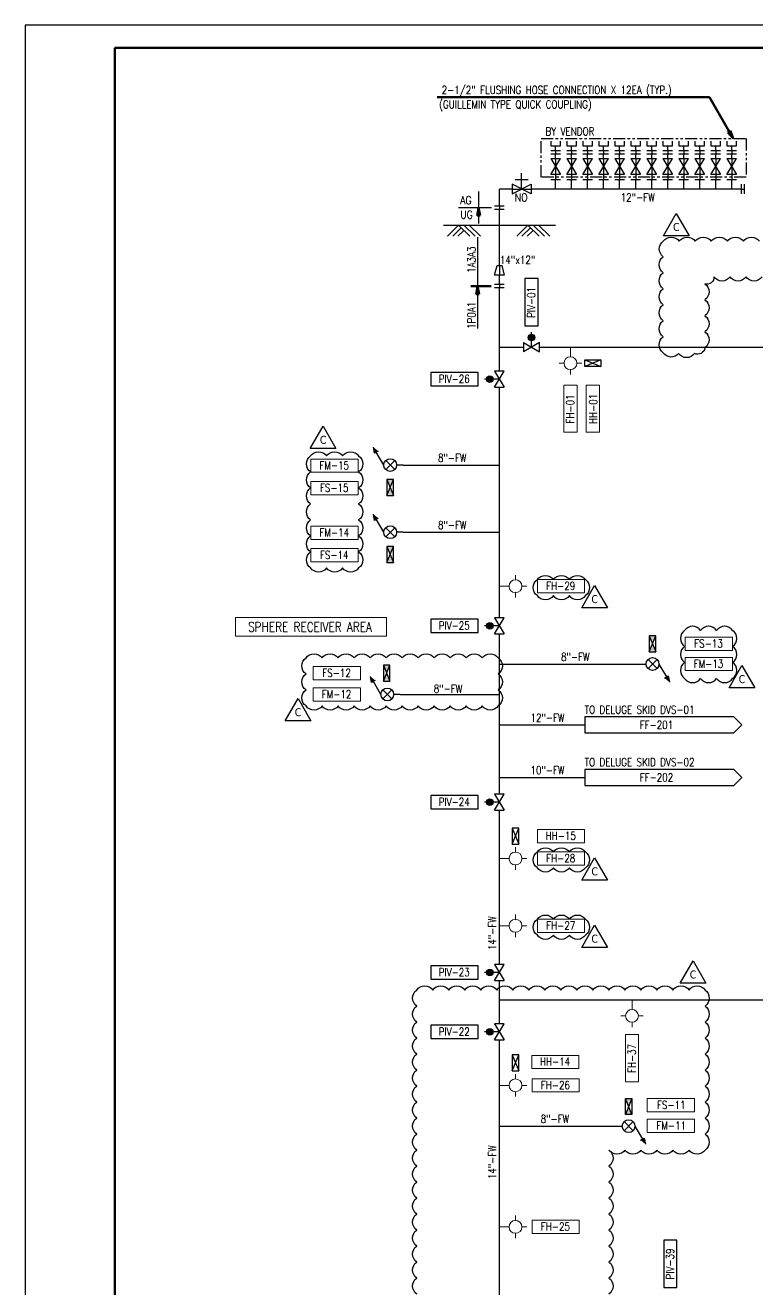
# Model space of a CAD drawing. Header units: millimetres. Extents: x 0 to 841, y 0 to 594.
# Drawn here: x 0 to 228.7, y 199 to 594 of the extents above; entities that cross this region are included whole.
import ezdxf
from ezdxf.enums import TextEntityAlignment as Align

# ---------------------------------------------------------------- set-up
doc = ezdxf.new("R2010")
doc.units = ezdxf.units.MM
doc.linetypes.add('HID3', pattern=[7, 5, -2])
doc.linetypes.add('PHANTOM', pattern=[2.5, 1.25, -0.25, 0.25, -0.25, 0.25, -0.25])
for name, color, linetype in [('(PIPELINE) FIREWATER UG', 4, 'HID3'), ('(USER) FF_FIRE MONITOR', 2, 'Continuous'), ('(USER) FF_FIRE WATER LINE (AG)', 4, 'Continuous'), ('(USER) WATER SPRAY SYTEM', 7, 'Continuous'), ('1p', 1, 'PHANTOM'), ('2c', 7, 'Continuous'), ('3c', 6, 'Continuous'), ('border', 7, 'Continuous'), ('FF_FOAM SHELTER', 2, 'Continuous'), ('FF_HOSE HOUSE', 2, 'Continuous'), ('FF_TAG_PIV', 7, 'Continuous'), ('Fire-Flange', 2, 'Continuous'), ('Fire-Text', 7, 'Continuous'), ('Fire-Text-1', 7, 'Continuous'), ('Fire-Valve-Gate', 2, 'Continuous'), ('PIV', 2, 'Continuous'), ('Reducer', 2, 'Continuous'), ('Rev.C', 1, 'Continuous')]:
    doc.layers.add(name, color=color, linetype=linetype)
doc.layers.add('(PIPELINE) 가상선 (색 없음)', color=250, linetype='Continuous', transparency=0.9)
for name, color, linetype, lineweight in [('(USER) FF_WATER HYDRANT (3WAY)', 2, 'Continuous', 0), ('FF_DETAIL', 7, 'Continuous', 100), ('FF_HOSE VALVE', 2, 'Continuous', 100), ('FF_TAG_FH', 7, 'Continuous', 0), ('FF_TAG_FS', 7, 'Continuous', 0), ('FF_TAG_HFM', 7, 'Continuous', 0), ('FF_TAG_HH', 7, 'Continuous', 0), ('P', 250, 'Continuous', 100)]:
    doc.layers.add(name, color=color, linetype=linetype, lineweight=lineweight)
doc.styles.add('GHS', font='romans.shx', dxfattribs={"width": 0.9, "bigfont": 'ghs.shx'})
doc.styles.add('HSG', font='simplex.shx')
doc.styles.add('ROMANS', font='romans.shx', dxfattribs={"width": 0.85})
doc.styles.add('VERDANA', font='verdana.ttf', dxfattribs={"width": 0.75})

# ---------------------------------------------------------------- blocks, each defined once
blk = doc.blocks.new('A$C25e64853')
at = {"layer": '(USER) FF_FIRE MONITOR', "linetype": 'Continuous'}
h = blk.add_hatch(color=256, dxfattribs=at)
h.dxf.hatch_style = 1
h.paths.add_polyline_path([(1391, 4342), (2110, 4468), (1641, 3908)])
for p, q in [((1391, 4342), (2110, 4468)), ((-530, 1970), (530, 3030)), ((530, 1970), (-530, 3030)), ((0, 3250), (1516, 4125)), ((1641, 3908), (1391, 4342)), ((0, 1000), (0, 1750))]:
    blk.add_line(p, q, dxfattribs=at)
blk.add_circle((0, 2500), 750, dxfattribs=at)
blk = doc.blocks.new('A$C004D60F6')
at = {"layer": '(USER) FF_WATER HYDRANT (3WAY)', "linetype": 'Continuous'}
for p, q in [((0, -400), (0, 50)), ((-600, -1000), (-1050, -1000)), ((600, -1000), (1050, -1000)), ((0, -1600), (0, -2500))]:
    blk.add_line(p, q, dxfattribs=at)
blk.add_circle((0, -1000), 600, dxfattribs=at)
blk = doc.blocks.new('A$C7f0073da')
at = {"layer": 'PIV', "linetype": 'Continuous'}
h = blk.add_hatch(color=256, dxfattribs=at)
h.dxf.hatch_style = 1
edge = h.paths.add_edge_path()
edge.add_arc((0, 900), 300, 0, 360)
for p, q in [((0, 0), (0, 1400)), ((-750, 450), (-750, -450)), ((-750, 450), (750, -450)), ((750, 450), (-750, -450)), ((750, -450), (750, 450))]:
    blk.add_line(p, q, dxfattribs=at)
blk.add_circle((0, 900), 300, dxfattribs=at)
blk = doc.blocks.new('A$Cdd6ef483')
at = {"layer": 'FF_FOAM SHELTER', "linetype": 'Continuous'}
h = blk.add_hatch(color=256, dxfattribs=at)
h.dxf.hatch_style = 1
h.paths.add_polyline_path([(-5, 2), (-5, 0), (-2.5, 1)])
h.paths.add_polyline_path([(0, 2), (-2.5, 1), (0, 0)])
for p, q in [((-5, 2), (-5, 0)), ((0, 2), (-5, 2)), ((-5, 2), (0, 0)), ((0, 2), (-5, 0)), ((-5, 0), (0, 0)), ((0, 0), (0, 2))]:
    blk.add_line(p, q, dxfattribs=at)
blk = doc.blocks.new('A$C029752eb')
at = {"layer": 'FF_HOSE HOUSE', "linetype": 'Continuous'}
for p, q in [((-5, 2), (-5, 0)), ((0, 2), (-5, 2)), ((-5, 2), (0, 0)), ((0, 2), (-5, 0)), ((-5, 0), (0, 0)), ((0, 0), (0, 2))]:
    blk.add_line(p, q, dxfattribs=at)
blk = doc.blocks.new('A$C863dcba8')
at = {"layer": '3c', "color": 2}
blk.add_line((-1.5, 0), (1.5, 0), dxfattribs=at)
at = {"layer": '3c', "color": 2, "linetype": 'Continuous'}
for p, q in [((-1.5, -5), (1.5, 0)), ((-1.5, 0), (1.5, -5)), ((1.5, -5), (-1.5, -5))]:
    blk.add_line(p, q, dxfattribs=at)
blk = doc.blocks.new('A$C67D7609D')
at = {"layer": 'FF_DETAIL', "linetype": 'Continuous'}
h = blk.add_hatch(color=256, dxfattribs=at)
h.dxf.hatch_style = 1
h.paths.add_polyline_path([(0, 0), (-2.5, -0.5), (-2.5, 0.5)])
for p, q in [((-2.5, 0.5), (-2.5, -0.5)), ((0, 0), (-2.5, 0.5)), ((0, 0), (-2.5, -0.5))]:
    blk.add_line(p, q, dxfattribs=at)
blk = doc.blocks.new('Fire-Flange')
at = {"layer": 'Fire-Flange'}
for p, q in [((-1, -1.5), (-1, 1.5)), ((0, -1.5), (0, 1.5))]:
    blk.add_line(p, q, dxfattribs=at)
blk = doc.blocks.new('Fire-Valve-Gate')
at = {"layer": 'Fire-Valve-Gate'}
for p, q in [((3, 0), (3, 5)), ((1, 3), (5, 3))]:
    blk.add_line(p, q, dxfattribs=at)
blk.add_lwpolyline([(6, -1.5), (0, 1.5), (0, -1.5), (6, 1.5)], close=True, dxfattribs=at)
blk = doc.blocks.new('A$C16d36d41')
for p, q in [((46.51, 2.5), (0, 2.5)), ((0, 2.5), (0, -2.5)), ((49.01, 0), (46.51, 2.5)), ((0, -2.5), (46.51, -2.5)), ((46.51, -2.5), (49.01, 0))]:
    blk.add_line(p, q)

msp = doc.modelspace()

# ---------------------------------------------------------------- linework, layer by layer
at = {"layer": '(PIPELINE) FIREWATER UG', "linetype": 'Continuous', "ltscale": 20}
for p, q in [((148.03, 518.98), (148.03, 536.58)), ((148.03, 512.98), (148.03, 515.98)), ((148.03, 512.98), (148.03, 515.98)), ((148.03, 485.94), (148.03, 511.98)), ((148.03, 493.44), (155.53, 493.44)), ((160.53, 493.44), (258.51, 493.44)), ((148.03, 408.85), (148.03, 480.94)), ((117.92, 456.59), (148.03, 456.59)), ((117.92, 435.62), (148.03, 435.62)), ((148.03, 353.78), (148.03, 403.85)), ((148.03, 394.43), (192.82, 394.43)), ((117, 384.93), (148.03, 384.93)), ((148.03, 375.42), (174.65, 375.42)), ((148.03, 359.02), (174.63, 359.02)), ((148.03, 300.54), (148.03, 348.78)), ((148.03, 289.5), (148.03, 295.54)), ((148.03, 289.5), (350.63, 289.5)), ((148.03, 282), (148.03, 289.5)), ((148.03, 188.99), (148.03, 277)), ((148.03, 250.05), (184.34, 250.05))]:
    msp.add_line(p, q, dxfattribs=at)
at = {"layer": '(PIPELINE) 가상선 (색 없음)'}
for p, q in [((165.56, 554.83), (165.56, 553.83)), ((170.56, 554.83), (170.56, 553.83)), ((175.56, 554.83), (175.56, 553.83)), ((180.56, 554.83), (180.56, 553.83)), ((185.56, 554.83), (185.56, 553.83)), ((190.56, 554.83), (190.56, 553.83)), ((195.56, 554.83), (195.56, 553.83)), ((200.56, 554.83), (200.56, 553.83)), ((205.56, 554.83), (205.56, 553.83)), ((210.56, 554.83), (210.56, 553.83)), ((215.56, 554.83), (215.56, 553.83)), ((220.56, 554.83), (220.56, 553.83)), ((165.56, 552.33), (165.56, 545.83)), ((170.56, 552.33), (170.56, 545.83)), ((175.56, 552.33), (175.56, 545.83)), ((180.56, 552.33), (180.56, 545.83)), ((185.56, 552.33), (185.56, 545.83)), ((190.56, 552.33), (190.56, 545.83)), ((195.56, 552.33), (195.56, 545.83)), ((200.56, 552.33), (200.56, 545.83)), ((205.56, 552.33), (205.56, 545.83)), ((210.56, 552.33), (210.56, 545.83)), ((215.56, 552.33), (215.56, 545.83)), ((220.56, 552.33), (220.56, 545.83)), ((151.96, 542.83), (157.96, 542.83)), ((223.56, 542.83), (224.56, 542.83)), ((148.03, 537.58), (148.03, 536.58)), ((148.03, 518.98), (148.03, 515.98)), ((148.03, 512.98), (148.03, 511.98))]:
    msp.add_line(p, q, dxfattribs=at)
at = {"layer": '(USER) FF_FIRE WATER LINE (AG)', "linetype": 'Continuous'}
for p, q in [((165.56, 554.83), (165.56, 556.33)), ((165.56, 552.33), (165.56, 553.83)), ((170.56, 554.83), (170.56, 556.33)), ((170.56, 552.33), (170.56, 553.83)), ((175.56, 554.83), (175.56, 556.33)), ((175.56, 552.33), (175.56, 553.83)), ((180.56, 554.83), (180.56, 556.33)), ((180.56, 552.33), (180.56, 553.83)), ((185.56, 554.83), (185.56, 556.33)), ((185.56, 552.33), (185.56, 553.83)), ((190.56, 554.83), (190.56, 556.33)), ((190.56, 552.33), (190.56, 553.83)), ((195.56, 554.83), (195.56, 556.33)), ((195.56, 552.33), (195.56, 553.83)), ((200.56, 554.83), (200.56, 556.33)), ((200.56, 552.33), (200.56, 553.83)), ((205.56, 554.83), (205.56, 556.33)), ((205.56, 552.33), (205.56, 553.83)), ((210.56, 554.83), (210.56, 556.33)), ((210.56, 552.33), (210.56, 553.83)), ((215.56, 554.83), (215.56, 556.33)), ((215.56, 552.33), (215.56, 553.83)), ((220.56, 554.83), (220.56, 556.33)), ((220.56, 552.33), (220.56, 553.83)), ((165.56, 542.83), (165.56, 545.83)), ((170.56, 542.83), (170.56, 545.83)), ((175.56, 542.83), (175.56, 545.83)), ((180.56, 542.83), (180.56, 545.83)), ((185.56, 542.83), (185.56, 545.83)), ((190.56, 542.83), (190.56, 545.83)), ((195.56, 542.83), (195.56, 545.83)), ((200.56, 542.83), (200.56, 545.83)), ((205.56, 542.83), (205.56, 545.83)), ((210.56, 542.83), (210.56, 545.83)), ((215.56, 542.83), (215.56, 545.83)), ((220.56, 542.83), (220.56, 545.83)), ((151.96, 542.83), (148.03, 542.83)), ((148.03, 537.58), (148.03, 542.83)), ((223.56, 542.83), (157.96, 542.83))]:
    msp.add_line(p, q, dxfattribs=at)
at = {"layer": '(USER) FF_FIRE WATER LINE (AG)', "color": 7, "linetype": 'Continuous'}
for p, q in [((223.56, 541.33), (223.56, 544.33)), ((224.56, 541.33), (224.56, 544.33))]:
    msp.add_line(p, q, dxfattribs=at)
at = {"color": 15, "linetype": 'Continuous'}
for p, q in [((130.53, 531.58), (165.53, 531.58)), ((135.27, 531.58), (131.78, 528.08)), ((136.1, 530.75), (133.43, 528.08)), ((136.92, 529.93), (135.07, 528.08)), ((135.27, 531.58), (138.77, 528.08)), ((136.92, 531.58), (140.42, 528.08)), ((138.57, 531.58), (142.07, 528.08)), ((156.91, 531.58), (153.42, 528.08)), ((157.74, 530.75), (155.07, 528.08)), ((158.56, 529.93), (156.71, 528.08)), ((156.91, 531.58), (160.41, 528.08)), ((158.56, 531.58), (162.06, 528.08)), ((160.21, 531.58), (163.71, 528.08))]:
    msp.add_line(p, q, dxfattribs=at)
at = {"layer": '1p', "ltscale": 3}
msp.add_lwpolyline([(161.06, 558.58), (225.06, 558.58), (225.06, 546.58), (161.06, 546.58)], close=True, dxfattribs=at)
at = {"layer": '3c', "color": 2}
for p, q in [((164.06, 557.83), (164.06, 556.33)), ((167.06, 556.33), (167.06, 557.83)), ((169.06, 557.83), (169.06, 556.33)), ((172.06, 556.33), (172.06, 557.83)), ((174.06, 557.83), (174.06, 556.33)), ((177.06, 556.33), (177.06, 557.83)), ((179.06, 557.83), (179.06, 556.33)), ((182.06, 556.33), (182.06, 557.83)), ((184.06, 557.83), (184.06, 556.33)), ((187.06, 556.33), (187.06, 557.83)), ((189.06, 557.83), (189.06, 556.33)), ((192.06, 556.33), (192.06, 557.83)), ((194.06, 557.83), (194.06, 556.33)), ((197.06, 556.33), (197.06, 557.83)), ((199.06, 557.83), (199.06, 556.33)), ((202.06, 556.33), (202.06, 557.83)), ((204.06, 557.83), (204.06, 556.33)), ((207.06, 556.33), (207.06, 557.83)), ((209.06, 557.83), (209.06, 556.33)), ((212.06, 556.33), (212.06, 557.83)), ((214.06, 557.83), (214.06, 556.33)), ((217.06, 556.33), (217.06, 557.83)), ((219.06, 557.83), (219.06, 556.33)), ((222.06, 556.33), (222.06, 557.83)), ((164.06, 556.33), (167.06, 556.33)), ((164.06, 554.83), (167.06, 554.83)), ((164.06, 553.83), (167.06, 553.83)), ((169.06, 556.33), (172.06, 556.33)), ((169.06, 554.83), (172.06, 554.83)), ((169.06, 553.83), (172.06, 553.83)), ((174.06, 556.33), (177.06, 556.33)), ((174.06, 554.83), (177.06, 554.83)), ((174.06, 553.83), (177.06, 553.83)), ((179.06, 556.33), (182.06, 556.33)), ((179.06, 554.83), (182.06, 554.83)), ((179.06, 553.83), (182.06, 553.83)), ((184.06, 556.33), (187.06, 556.33)), ((184.06, 554.83), (187.06, 554.83)), ((184.06, 553.83), (187.06, 553.83)), ((189.06, 556.33), (192.06, 556.33)), ((189.06, 554.83), (192.06, 554.83)), ((189.06, 553.83), (192.06, 553.83)), ((194.06, 556.33), (197.06, 556.33)), ((194.06, 554.83), (197.06, 554.83)), ((194.06, 553.83), (197.06, 553.83)), ((199.06, 556.33), (202.06, 556.33)), ((199.06, 554.83), (202.06, 554.83)), ((199.06, 553.83), (202.06, 553.83)), ((204.06, 556.33), (207.06, 556.33)), ((204.06, 554.83), (207.06, 554.83)), ((204.06, 553.83), (207.06, 553.83)), ((209.06, 556.33), (212.06, 556.33)), ((209.06, 554.83), (212.06, 554.83)), ((209.06, 553.83), (212.06, 553.83)), ((214.06, 556.33), (217.06, 556.33)), ((214.06, 554.83), (217.06, 554.83)), ((214.06, 553.83), (217.06, 553.83)), ((219.06, 556.33), (222.06, 556.33)), ((219.06, 554.83), (222.06, 554.83)), ((219.06, 553.83), (222.06, 553.83))]:
    msp.add_line(p, q, dxfattribs=at)
at = {"layer": '3c', "color": 2, "linetype": 'Continuous'}
for p, q in [((164.06, 545.83), (167.06, 545.83)), ((169.06, 545.83), (172.06, 545.83)), ((174.06, 545.83), (177.06, 545.83)), ((179.06, 545.83), (182.06, 545.83)), ((184.06, 545.83), (187.06, 545.83)), ((189.06, 545.83), (192.06, 545.83)), ((194.06, 545.83), (197.06, 545.83)), ((199.06, 545.83), (202.06, 545.83)), ((204.06, 545.83), (207.06, 545.83)), ((209.06, 545.83), (212.06, 545.83)), ((214.06, 545.83), (217.06, 545.83)), ((219.06, 545.83), (222.06, 545.83))]:
    msp.add_line(p, q, dxfattribs=at)
at = {"layer": 'border'}
msp.add_lwpolyline([(0, 0), (841, 0), (841, 594), (0, 594)], close=True, dxfattribs=at)
at = {"layer": 'FF_DETAIL', "color": 0, "linetype": 'Continuous'}
for points in [[(128.58, 571.54), (213.59, 571.54), (221.02, 558.58)], [(139.05, 512.48), (145.43, 512.48)]]:
    msp.add_lwpolyline(points, dxfattribs=at)
at = {"layer": 'FF_TAG_FH'}
for points in [[(172.26, 466.83), (172.26, 481.6), (168.14, 481.6), (168.14, 466.83), (172.26, 466.83)], [(159.87, 416.69), (174.63, 416.69), (174.63, 420.81), (159.87, 420.81), (159.87, 416.69)], [(159.87, 331.62), (174.63, 331.62), (174.63, 335.74), (159.87, 335.74), (159.87, 331.62)], [(159.87, 310.59), (174.63, 310.59), (174.63, 314.71), (159.87, 314.71), (159.87, 310.59)], [(191.49, 263.9), (191.49, 278.67), (187.37, 278.67), (187.37, 263.9), (191.49, 263.9)], [(158.2, 260.73), (172.97, 260.73), (172.97, 264.85), (158.2, 264.85), (158.2, 260.73)], [(158.2, 216.55), (172.97, 216.55), (172.97, 220.67), (158.2, 220.67), (158.2, 216.55)]]:
    msp.add_lwpolyline(points, dxfattribs=at)
at = {"layer": 'FF_TAG_FS'}
for points in [[(89.14, 447.35), (103.9, 447.35), (103.9, 451.47), (89.14, 451.47), (89.14, 447.35)], [(89.14, 426.38), (103.9, 426.38), (103.9, 430.5), (89.14, 430.5), (89.14, 426.38)], [(205.99, 398.7), (220.76, 398.7), (220.76, 402.82), (205.99, 402.82), (205.99, 398.7)], [(89.87, 389.53), (104.64, 389.53), (104.64, 393.65), (89.87, 393.65), (89.87, 389.53)], [(208.95, 254.54), (194.19, 254.54), (194.19, 258.66), (208.95, 258.66), (208.95, 254.54)]]:
    msp.add_lwpolyline(points, dxfattribs=at)
at = {"layer": 'FF_TAG_FS', "color": 6, "linetype": 'Continuous'}
msp.add_lwpolyline([(65.58, 408.97), (112.74, 408.97), (112.74, 403.13), (65.58, 403.13)], close=True, dxfattribs=at)
at = {"layer": 'FF_TAG_HFM'}
for points in [[(89.14, 454.35), (103.9, 454.35), (103.9, 458.47), (89.14, 458.47), (89.14, 454.35)], [(89.14, 433.38), (103.9, 433.38), (103.9, 437.5), (89.14, 437.5), (89.14, 433.38)], [(205.99, 392.37), (220.76, 392.37), (220.76, 396.49), (205.99, 396.49), (205.99, 392.37)], [(89.87, 382.87), (104.64, 382.87), (104.64, 386.99), (89.87, 386.99), (89.87, 382.87)], [(208.95, 248.09), (194.19, 248.09), (194.19, 252.21), (208.95, 252.21), (208.95, 248.09)]]:
    msp.add_lwpolyline(points, dxfattribs=at)
at = {"layer": 'FF_TAG_HH'}
for points in [[(175.14, 466.83), (175.14, 481.6), (179.26, 481.6), (179.26, 466.83), (175.14, 466.83)], [(159.87, 338.62), (174.63, 338.62), (174.63, 342.74), (159.87, 342.74), (159.87, 338.62)], [(158.09, 268.06), (172.86, 268.06), (172.86, 272.18), (158.09, 272.18), (158.09, 268.06)]]:
    msp.add_lwpolyline(points, dxfattribs=at)
at = {"layer": 'FF_TAG_PIV'}
for points in [[(160.09, 500.1), (160.09, 514.87), (155.97, 514.87), (155.97, 500.1), (160.09, 500.1)], [(126.6, 481.38), (141.37, 481.38), (141.37, 485.5), (126.6, 485.5), (126.6, 481.38)], [(126.6, 404.29), (141.37, 404.29), (141.37, 408.41), (126.6, 408.41), (126.6, 404.29)], [(126.6, 349.22), (141.37, 349.22), (141.37, 353.34), (126.6, 353.34), (126.6, 349.22)], [(126.6, 295.98), (141.37, 295.98), (141.37, 300.1), (126.6, 300.1), (126.6, 295.98)], [(126.6, 277.44), (141.37, 277.44), (141.37, 281.56), (126.6, 281.56), (126.6, 277.44)], [(203.43, 199.69), (203.43, 214.46), (199.31, 214.46), (199.31, 199.69), (203.43, 199.69)]]:
    msp.add_lwpolyline(points, dxfattribs=at)
at = {"layer": 'Fire-Text-1'}
for p, q in [((141.53, 542.08), (141.53, 532.08)), ((135.25, 537.08), (145.53, 537.08))]:
    msp.add_line(p, q, dxfattribs=at)
msp.add_lwpolyline([(141.22, 527.76), (141.22, 499.22)], dxfattribs=at)
at = {"layer": 'P', "color": 0, "linetype": 'Continuous'}
msp.add_lwpolyline([(27.99, 586.93), (27.99, 7), (834, 7), (834, 586.93), (27.99, 586.93)], dxfattribs=at)
at = {"layer": 'Reducer'}
msp.add_lwpolyline([(147.28, 518.98), (148.78, 518.98), (149.53, 515.98), (146.53, 515.98)], close=True, dxfattribs=at)
at = {"layer": 'Rev.C'}
for points in [[(203.25, 535.24), (207.25, 528.24), (199.25, 528.24)], [(92.98, 468.75), (96.98, 461.75), (88.98, 461.75)], [(177.75, 418.98), (181.75, 411.98), (173.75, 411.98)], [(223.73, 393.98), (227.73, 386.98), (219.73, 386.98)], [(85.14, 383.64), (89.14, 376.64), (81.14, 376.64)], [(177.75, 333.91), (181.75, 326.91), (173.75, 326.91)], [(177.75, 312.88), (181.75, 305.88), (173.75, 305.88)], [(208.48, 301.7), (212.48, 294.7), (204.48, 294.7)]]:
    msp.add_lwpolyline(points, close=True, dxfattribs=at)
for points in [[(230.01, 515.4, -0.520567), (225.01, 515.4, -0.520567), (220.01, 515.4, -0.520567), (215.01, 515.4, -0.520567), (212.18, 513.23, -0.520567), (212.18, 508.23, -0.520567), (212.18, 503.23, -0.520567), (212.18, 498.23, -0.520567), (212.18, 493.23, -0.520567), (208.94, 491.47, -0.520567), (203.94, 491.47, -0.520567), (199.18, 491.71, -0.520567), (199.18, 496.71, -0.520567), (199.18, 501.71, -0.520567), (199.18, 506.71, -0.520567), (199.18, 511.71, -0.520567), (199.18, 516.71, -0.520567), (199.18, 521.71, -0.520567), (199.18, 526.51, -0.520567), (204.18, 526.51, -0.520567), (209.18, 526.51, -0.520567), (214.18, 526.51, -0.520567), (219.18, 526.51, -0.520567), (224.18, 526.51, -0.520567), (229.18, 526.51, -0.520567)], [(89.07, 459.46, -0.520567), (94.07, 459.46, -0.520567), (99.07, 459.46, -0.520567), (104.07, 459.46, -0.520567), (104.07, 454.46, -0.520567), (104.07, 449.46, -0.520567), (104.07, 444.46, -0.520567), (104.07, 439.46, -0.520567), (104.07, 434.46, -0.520567), (104.07, 429.46, -0.520567), (104.07, 424.46, -0.520567), (99.07, 424.46, -0.520567), (94.07, 424.46, -0.520567), (89.07, 424.46, -0.520567), (89.07, 429.46, -0.520567), (89.07, 434.46, -0.520567), (89.07, 439.46, -0.520567), (89.07, 444.46, -0.520567), (89.07, 449.46, -0.520567), (89.07, 454.46, -0.520567), (89.07, 459.46, -0.520567)], [(159.87, 420.81, -0.520567), (164.87, 420.81, -0.520567), (169.87, 420.81, -0.520567), (174.87, 420.81, -0.520567), (174.87, 415.81, -0.520567), (169.87, 415.81, -0.520567), (164.87, 415.81, -0.520567), (159.87, 415.81, -0.520567), (159.87, 420.81, -0.520567)], [(87.65, 396.35, -0.520567), (92.65, 396.35, -0.520567), (97.65, 396.35, -0.520567), (102.65, 396.35, -0.520567), (107.65, 396.35, -0.520567), (112.65, 396.35, -0.520567), (117.65, 396.35, -0.520567), (122.65, 396.35, -0.520567), (127.65, 396.35, -0.520567), (132.65, 396.35, -0.520567), (137.65, 396.35, -0.520567), (142.65, 396.35, -0.520567), (147.65, 396.35, -0.520567), (147.65, 391.35, -0.520567), (147.65, 386.35, -0.520567), (147.65, 381.35, -0.520567), (142.65, 381.35, -0.520567), (137.65, 381.35, -0.520567), (132.65, 381.35, -0.520567), (127.65, 381.35, -0.520567), (122.65, 381.35, -0.520567), (117.65, 381.35, -0.520567), (112.65, 381.35, -0.520567), (107.65, 381.35, -0.520567), (102.65, 381.35, -0.520567), (97.65, 381.35, -0.520567), (92.65, 381.35, -0.520567), (87.65, 381.35, -0.520567), (87.65, 386.35, -0.520567), (87.65, 391.35, -0.520567), (87.65, 396.35, -0.520567)], [(159.87, 335.74, -0.520567), (164.87, 335.74, -0.520567), (169.87, 335.74, -0.520567), (174.87, 335.74, -0.520567), (174.87, 330.74, -0.520567), (169.87, 330.74, -0.520567), (164.87, 330.74, -0.520567), (159.87, 330.74, -0.520567), (159.87, 335.74, -0.520567)], [(159.87, 314.71, -0.520567), (164.87, 314.71, -0.520567), (169.87, 314.71, -0.520567), (174.87, 314.71, -0.520567), (174.87, 309.71, -0.520567), (169.87, 309.71, -0.520567), (164.87, 309.71, -0.520567), (159.87, 309.71, -0.520567), (159.87, 314.71, -0.520567)], [(122.21, 197.59, -0.520567), (122.21, 202.59, -0.520567), (122.21, 207.59, -0.520567), (122.21, 212.59, -0.520567), (122.21, 217.59, -0.520567), (122.21, 222.59, -0.520567), (122.21, 227.59, -0.520567), (122.21, 232.59, -0.520567), (122.21, 237.59, -0.520567), (122.21, 242.59, -0.520567), (122.21, 247.59, -0.520567), (122.21, 252.59, -0.520567), (122.21, 257.59, -0.520567), (122.21, 262.59, -0.520567), (122.21, 267.59, -0.520567), (122.21, 272.59, -0.520567), (122.21, 277.59, -0.520567), (122.21, 282.59, -0.520567), (122.21, 287.59, -0.520567), (122.21, 292.59, -0.520567), (127.21, 292.59, -0.520567), (132.21, 292.59, -0.520567), (137.21, 292.59, -0.520567), (142.21, 292.59, -0.520567), (147.21, 292.59, -0.520567), (152.21, 292.59, -0.520567), (157.21, 292.59, -0.520567), (162.21, 292.59, -0.520567), (167.21, 292.59, -0.520567), (172.21, 292.59, -0.520567), (177.21, 292.59, -0.520567), (182.21, 292.59, -0.520567), (187.21, 292.59, -0.520567), (192.21, 292.59, -0.520567), (197.21, 292.59, -0.520567), (202.21, 292.59, -0.520567), (207.21, 292.59, -0.520567), (212.21, 292.59, -0.520567), (212.21, 287.59, -0.520567), (212.21, 282.59, -0.520567), (212.21, 277.59, -0.520567), (212.21, 272.59, -0.520567), (212.21, 267.59, -0.520567), (212.21, 262.59, -0.520567), (212.21, 257.59, -0.520567), (212.21, 252.59, -0.520567), (212.21, 247.59, -0.520567), (212.21, 242.59, -0.520567), (207.21, 242.59, -0.520567), (202.21, 242.59, -0.520567), (197.21, 242.59, -0.520567), (192.21, 242.59, -0.520567), (187.21, 242.59, -0.520567), (182.21, 242.59, -0.520567), (182.21, 237.59, -0.520567), (182.21, 232.59, -0.520567), (182.21, 227.59, -0.520567), (182.21, 222.59, -0.520567), (182.21, 217.59, -0.520567), (182.21, 212.59, -0.520567), (182.21, 207.59, -0.520567), (182.21, 202.59, -0.520567), (182.21, 197.59, -0.520567)]]:
    msp.add_lwpolyline(points, format="xyb", dxfattribs=at)
msp.add_lwpolyline([(205.84, 394.93, 0.520567), (205.84, 389.93, 0.520567), (210.84, 389.93, 0.520567), (215.84, 389.93, 0.520567), (220.84, 389.93, 0.520567), (220.84, 394.93, 0.520567), (220.84, 399.93, 0.520567), (220.84, 404.93, 0.520567), (215.84, 404.93, 0.520567), (210.84, 404.93, 0.520567), (205.84, 404.93, 0.520567), (205.84, 399.93, 0.520567)], format="xyb", close=True, dxfattribs=at)

# ---------------------------------------------------------------- block references
at = {"layer": '(USER) FF_FIRE MONITOR', "xscale": 0.002666666666666667, "yscale": 0.002666666666666667, "zscale": 0.002666666666666667}
for p, rotation in [((120.59, 456.59), 90), ((120.59, 435.62), 90), ((189.16, 394.43), 270), ((119.67, 384.93), 90), ((181.68, 250.05), 270)]:
    msp.add_blockref('A$C25e64853', p, dxfattribs=dict(at, rotation=rotation))
at = {"layer": '(USER) FF_WATER HYDRANT (3WAY)', "color": 8, "xscale": 0.003333333333333334, "yscale": 0.003333333333333334, "zscale": 0.003333333333333334}
for p, rotation in [((170.2, 485.1), 180), ((156.37, 418.75), 270), ((156.37, 333.68), 270), ((156.37, 312.65), 270), ((189.43, 281.17), 180), ((156.37, 262.79), 270), ((156.37, 218.59), 270)]:
    msp.add_blockref('A$C004D60F6', p, dxfattribs=dict(at, rotation=rotation))
at = {"layer": '(USER) WATER SPRAY SYTEM'}
for p in [(174.65, 375.42), (174.65, 359.02)]:
    msp.add_blockref('A$C16d36d41', p, dxfattribs=at)
at = {"layer": 'FF_DETAIL', "linetype": 'Continuous', "rotation": 299.8249699649733}
msp.add_blockref('A$C67D7609D', (221.02, 558.58), dxfattribs=at)
at = {"layer": 'FF_DETAIL', "linetype": 'Continuous', "xscale": -1, "rotation": 270}
msp.add_blockref('A$C67D7609D', (141.22, 512.48), dxfattribs=at)
at = {"layer": 'FF_FOAM SHELTER', "lineweight": -3, "rotation": 90}
for p in [(114.92, 452.09), (114.92, 431.12), (196.82, 403.26), (113.84, 394.09)]:
    msp.add_blockref('A$Cdd6ef483', p, dxfattribs=at)
at = {"layer": 'FF_FOAM SHELTER', "lineweight": -3, "xscale": -1, "rotation": 270}
msp.add_blockref('A$Cdd6ef483', (187.34, 258.72), dxfattribs=at)
at = {"layer": 'FF_HOSE HOUSE', "lineweight": -3, "xscale": -1}
msp.add_blockref('A$C029752eb', (174.7, 487.44), dxfattribs=at)
at = {"layer": 'FF_HOSE HOUSE', "lineweight": -3, "rotation": 90}
for p in [(154.03, 343.18), (154.03, 272.29)]:
    msp.add_blockref('A$C029752eb', p, dxfattribs=at)
at = {"layer": 'FF_HOSE VALVE', "linetype": 'Continuous'}
for p in [(165.56, 552.33), (170.56, 552.33), (175.56, 552.33), (180.56, 552.33), (185.56, 552.33), (190.56, 552.33), (195.56, 552.33), (200.56, 552.33), (205.56, 552.33), (210.56, 552.33), (215.56, 552.33), (220.56, 552.33)]:
    msp.add_blockref('A$C863dcba8', p, dxfattribs=at)
at = {"layer": 'Fire-Flange', "xscale": -1, "rotation": 270}
msp.add_blockref('Fire-Flange', (148.03, 537.58), dxfattribs=at)
at = {"layer": 'Fire-Flange', "rotation": 90}
msp.add_blockref('Fire-Flange', (148.03, 512.98), dxfattribs=at)
at = {"layer": 'Fire-Text-1', "xscale": -1, "rotation": 270}
msp.add_blockref('A$C67D7609D', (141.53, 537.08), dxfattribs=at)
at = {"layer": 'Fire-Valve-Gate'}
msp.add_blockref('Fire-Valve-Gate', (151.96, 542.83), dxfattribs=at)
at = {"layer": 'PIV', "color": 8, "xscale": 0.003333333333333334, "yscale": 0.003333333333333334, "zscale": 0.003333333333333334}
msp.add_blockref('A$C7f0073da', (158.03, 493.44), dxfattribs=at)
at = {"layer": 'PIV', "color": 8, "xscale": 0.003333333333333334, "yscale": 0.003333333333333334, "zscale": 0.003333333333333334, "rotation": 90}
for p in [(148.03, 483.44), (148.03, 406.35), (148.03, 351.28), (148.03, 298.04), (148.03, 279.5)]:
    msp.add_blockref('A$C7f0073da', p, dxfattribs=at)

# ---------------------------------------------------------------- texts
at = {"linetype": 'Continuous', "style": 'ROMANS', "width": 0.8}
msp.add_text('BY VENDOR', height=2.5, dxfattribs=at).set_placement((170.04, 560.86), align=Align.MIDDLE_CENTER)
at = {"color": 0, "width": 0.8}
for s, style, p in [('12"-FW', 'ROMANS', (191.19, 538.97)), ('8"-FW', 'GHS', (133.3, 457.59)), ('8"-FW', 'GHS', (133.3, 436.62)), ('8"-FW', 'GHS', (171.71, 395.43)), ('8"-FW', 'GHS', (131.97, 385.47)), ('12"-FW', 'ROMANS', (163.04, 376.42)), ('10"-FW', 'ROMANS', (163.04, 360.02)), ('8"-FW', 'GHS', (165.35, 251.05))]:
    msp.add_text(s, height=2.5, dxfattribs=dict(at, style=style)).set_placement(p, align=Align.CENTER)
at = {"color": 0, "style": 'GHS', "width": 0.8}
for p in [(147.03, 310.36), (147.03, 238.8)]:
    msp.add_text('14"-FW', height=2.5, rotation=90, dxfattribs=at).set_placement(p, align=Align.CENTER)
at = {"layer": '2c', "style": 'ROMANS', "width": 0.8}
for s, p in [('2-1/2" FLUSHING HOSE CONNECTION X 12EA (TYP.)', (129.98, 572.54)), ('(GUILLEMIN TYPE QUICK COUPLING)', (129.19, 568.04)), ('TO DELUGE SKID DVS-01', (174.65, 378.92)), ('TO DELUGE SKID DVS-02', (174.65, 362.52))]:
    msp.add_text(s, height=2.5, dxfattribs=at).set_placement(p)
for s, p in [('FF-201', (191.82, 375.42)), ('FF-202', (191.82, 359.02))]:
    msp.add_text(s, height=2.5, dxfattribs=at).set_placement(p, align=Align.MIDDLE_LEFT)
at = {"layer": 'FF_TAG_FH', "linetype": 'Continuous', "style": 'ROMANS', "width": 0.8}
for s, p in [('FH-01', (170.11, 474.14)), ('FH-37', (189.34, 271.21))]:
    msp.add_text(s, height=2.5, rotation=90, dxfattribs=at).set_placement(p, align=Align.MIDDLE_CENTER)
for s, p in [('FH-29', (167.17, 418.84)), ('FH-28', (167.17, 333.77)), ('FH-27', (167.17, 312.74)), ('FH-26', (165.51, 262.88)), ('FH-25', (165.51, 218.7))]:
    msp.add_text(s, height=2.5, dxfattribs=at).set_placement(p, align=Align.MIDDLE_CENTER)
at = {"layer": 'FF_TAG_FS', "linetype": 'Continuous', "style": 'ROMANS', "width": 0.8}
for s, p in [('FS-15', (96.44, 449.5)), ('FS-14', (96.44, 428.53)), ('FS-13', (213.3, 400.85)), ('FS-12', (97.17, 391.68)), ('FS-11', (201.65, 256.69))]:
    msp.add_text(s, height=2.5, dxfattribs=at).set_placement(p, align=Align.MIDDLE_CENTER)
at = {"layer": 'FF_TAG_FS', "color": 6, "linetype": 'Continuous', "style": 'ROMANS', "width": 0.8}
msp.add_text('SPHERE RECEIVER AREA', height=3, dxfattribs=at).set_placement((88.89, 406.04), align=Align.MIDDLE_CENTER)
at = {"layer": 'FF_TAG_HFM', "linetype": 'Continuous', "style": 'ROMANS', "width": 0.8}
for s, p in [('FM-15', (96.44, 456.5)), ('FM-14', (96.44, 435.53)), ('FM-13', (213.3, 394.52)), ('FM-12', (97.17, 385.01)), ('FM-11', (201.65, 250.23))]:
    msp.add_text(s, height=2.5, dxfattribs=at).set_placement(p, align=Align.MIDDLE_CENTER)
at = {"layer": 'FF_TAG_HH', "linetype": 'Continuous', "style": 'ROMANS', "width": 0.8}
msp.add_text('HH-01', height=2.5, rotation=90, dxfattribs=at).set_placement((177.29, 474.14), align=Align.MIDDLE_CENTER)
for s, p in [('HH-15', (167.17, 340.77)), ('HH-14', (165.39, 270.21))]:
    msp.add_text(s, height=2.5, dxfattribs=at).set_placement(p, align=Align.MIDDLE_CENTER)
at = {"layer": 'FF_TAG_PIV', "linetype": 'Continuous', "style": 'ROMANS', "width": 0.8}
for s, p in [('PIV-01', (157.94, 507.41)), ('PIV-39', (201.28, 207))]:
    msp.add_text(s, height=2.5, rotation=90, dxfattribs=at).set_placement(p, align=Align.MIDDLE_CENTER)
for s, p in [('PIV-26', (133.91, 483.53)), ('PIV-25', (133.91, 406.44)), ('PIV-24', (133.91, 351.37)), ('PIV-23', (133.91, 298.13)), ('PIV-22', (133.91, 279.59))]:
    msp.add_text(s, height=2.5, dxfattribs=at).set_placement(p, align=Align.MIDDLE_CENTER)
at = {"layer": 'Fire-Text', "linetype": 'Continuous', "style": 'ROMANS', "width": 0.85}
msp.add_text('NO', height=2.5, dxfattribs=at).set_placement((152.81, 538.98))
at = {"layer": 'Fire-Text-1'}
for s, style, width, p in [('AG', 'HSG', 0.85, (135.79, 538.08)), ('UG', 'HSG', 0.85, (135.79, 533.58)), ('14"x12"', 'ROMANS', 0.8, (148.17, 519.46))]:
    msp.add_text(s, height=2.5, dxfattribs=dict(at, style=style, width=width)).set_placement(p)
at = {"layer": 'Fire-Text-1', "style": 'ROMANS', "width": 0.8}
for s, p in [('1A3A3', (140.54, 516.64)), ('1P0A1', (140.54, 499.13))]:
    msp.add_text(s, height=2.5, rotation=90, dxfattribs=at).set_placement(p)
at = {"layer": 'Rev.C', "style": 'VERDANA', "width": 0.85}
for p in [(203.25, 532.24), (92.98, 465.75), (177.75, 415.98), (223.73, 390.98), (85.14, 380.64), (177.75, 330.91), (177.75, 309.88), (208.48, 298.7)]:
    msp.add_text('C', height=2.5, dxfattribs=at).set_placement(p, align=Align.TOP_CENTER)

doc.saveas('drawing.dxf')
